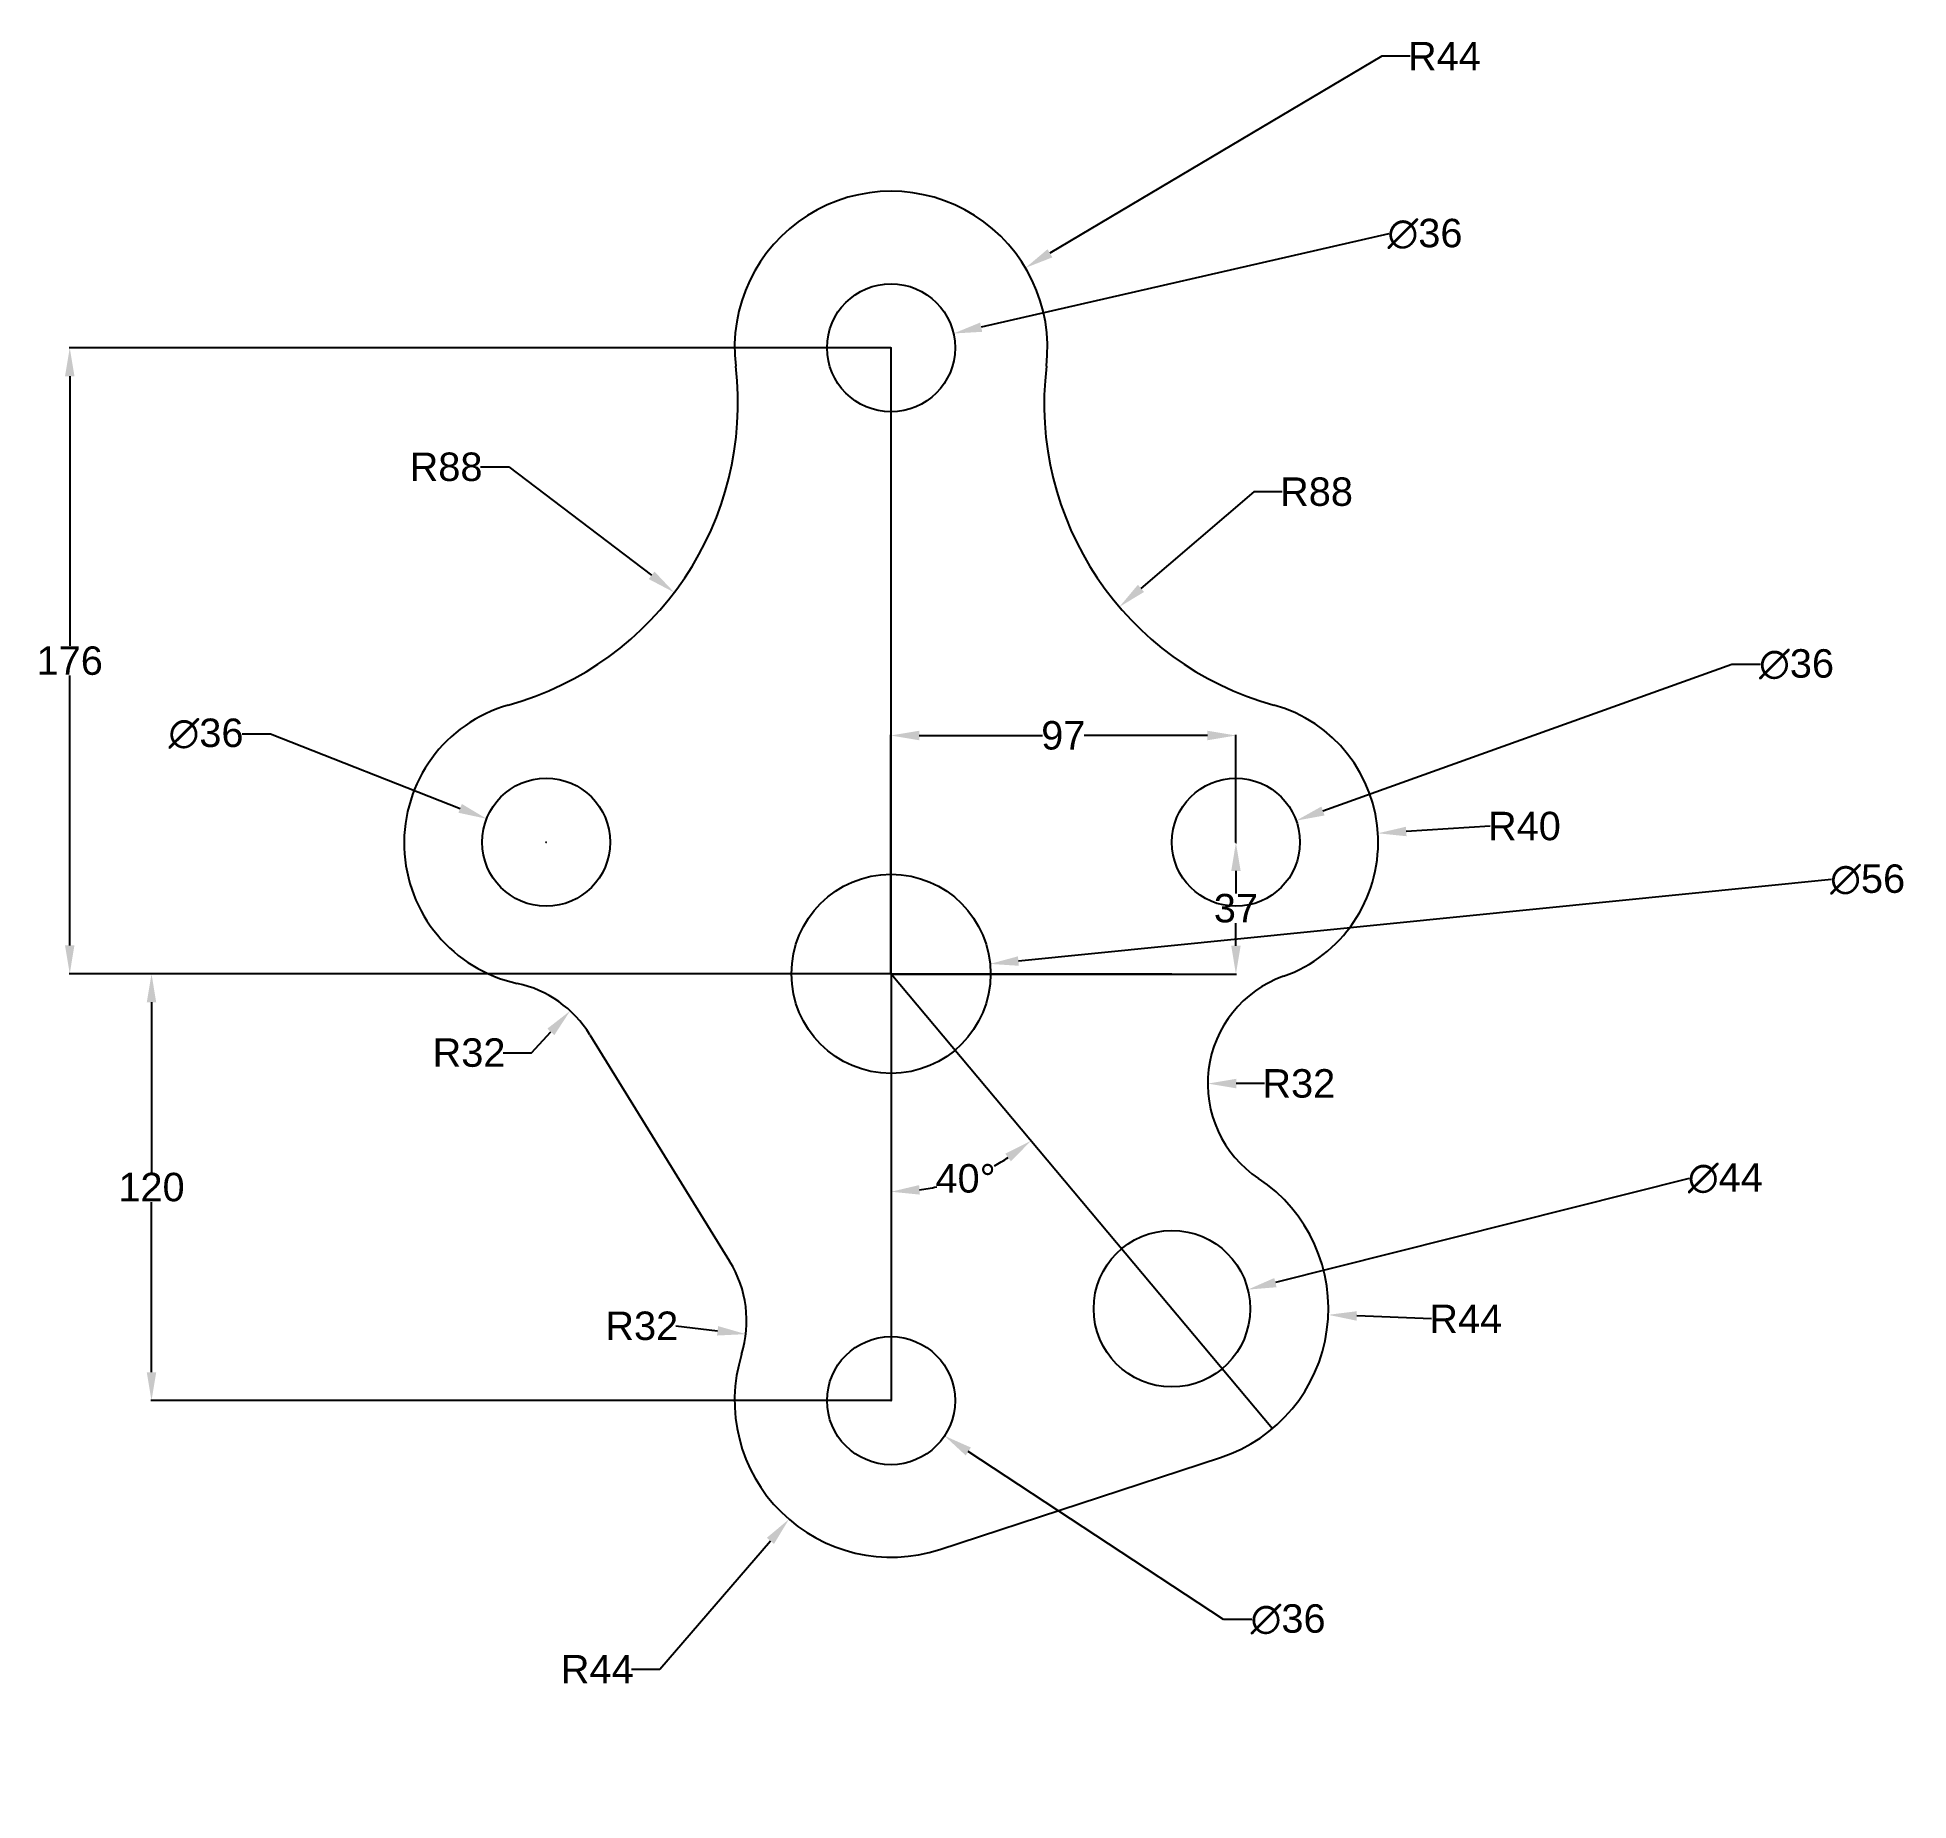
# Model space of a CAD drawing. Header units: millimetres. Extents: x 11 to 537, y 81 to 577.
import ezdxf

# ---------------------------------------------------------------- set-up
doc = ezdxf.new("R2010")
doc.units = ezdxf.units.MM
doc.header["$MEASUREMENT"] = 0
doc.styles.get("Standard").update_dxf_attribs({"font": 'arial.ttf'})
doc.dimstyles.get("Standard").update_dxf_attribs({"dimtxt": 8, "dimasz": 8, "dimexe": 0.18, "dimexo": 0.0625, "dimgap": 0.09, "dimtad": 0, "dimtih": 1, "dimtoh": 1, "dimdec": 0, "dimzin": 0, "dimdsep": 46, "dimtxsty": 'Standard', "dimcen": 0.09, "dimadec": 0, "dimazin": 0, "dimtfac": 1, "dimtdec": 0, "dimtofl": 0, "dimtmove": 0, "dimatfit": 3, "dimfxl": 1, "dimtolj": 1, "dimtzin": 0, "dimarcsym": 0})

# ---------------------------------------------------------------- blocks, each defined once
blk = doc.blocks.new('*D2')
at = {"color": 0, "lineweight": -2, "transparency": 16777216}
for p, q in [((250.94, 489.5), (19.82, 489.5)), ((20, 481.5), (20, 405.67)), ((20, 321.5), (20, 397.33)), ((250.94, 313.5), (19.82, 313.5))]:
    blk.add_line(p, q, dxfattribs=at)
at = {"color": 0, "transparency": 16777216}
for points in [[(18.67, 481.5), (21.33, 481.5), (20, 489.5)], [(18.67, 321.5), (21.33, 321.5), (20, 313.5)]]:
    blk.add_solid(points, dxfattribs=at)
at = {"layer": 'Defpoints', "color": 0, "transparency": 16777216}
for p in [(251, 489.5), (20, 313.5), (251, 313.5)]:
    blk.add_point(p, dxfattribs=at)
at = {"color": 0, "transparency": 16777216, "insert": (20, 401.5), "char_height": 8, "attachment_point": 5}
blk.add_mtext('\\A1;176', dxfattribs=at)
blk = doc.blocks.new('*D3')
at = {"color": 0, "lineweight": -2, "transparency": 16777216}
for p, q in [((250.94, 313.5), (42.82, 313.5)), ((43, 305.5), (43, 257.67)), ((43, 201.5), (43, 249.33)), ((250.94, 193.5), (42.82, 193.5))]:
    blk.add_line(p, q, dxfattribs=at)
at = {"color": 0, "transparency": 16777216}
for points in [[(41.67, 305.5), (44.33, 305.5), (43, 313.5)], [(41.67, 201.5), (44.33, 201.5), (43, 193.5)]]:
    blk.add_solid(points, dxfattribs=at)
at = {"layer": 'Defpoints', "color": 0, "transparency": 16777216}
for p in [(43, 313.5), (251, 313.5), (251, 193.5)]:
    blk.add_point(p, dxfattribs=at)
at = {"color": 0, "transparency": 16777216, "insert": (43, 253.5), "char_height": 8, "attachment_point": 5}
blk.add_mtext('\\A1;120', dxfattribs=at)
blk = doc.blocks.new('*D4')
at = {"color": 0, "lineweight": -2, "transparency": 16777216}
for p, q in [((515.5, 340), (286.82, 317.09)), ((250.91, 313.5), (251.09, 313.5)), ((251, 313.41), (251, 313.59))]:
    blk.add_line(p, q, dxfattribs=at)
at = {"color": 0, "transparency": 16777216}
blk.add_solid([(286.69, 318.42), (286.95, 315.76), (278.86, 316.29)], dxfattribs=at)
at = {"layer": 'Defpoints', "color": 0, "transparency": 16777216}
for p in [(278.86, 316.29), (223.14, 310.71)]:
    blk.add_point(p, dxfattribs=at)
at = {"color": 0, "transparency": 16777216, "insert": (525.67, 340), "char_height": 8, "attachment_point": 5}
blk.add_mtext('\\A1;∅56', dxfattribs=at)
blk = doc.blocks.new('*D5')
at = {"color": 0, "lineweight": -2, "transparency": 16777216}
for p, q in [((487.5, 400.5), (372.48, 359.27)), ((495.5, 400.5), (487.5, 400.5)), ((347.91, 350.5), (348.09, 350.5)), ((348, 350.41), (348, 350.59))]:
    blk.add_line(p, q, dxfattribs=at)
at = {"color": 0, "transparency": 16777216}
blk.add_solid([(372.03, 360.53), (372.93, 358.02), (364.94, 356.57)], dxfattribs=at)
at = {"layer": 'Defpoints', "color": 0, "transparency": 16777216}
for p in [(364.94, 356.57), (331.06, 344.43)]:
    blk.add_point(p, dxfattribs=at)
at = {"color": 0, "transparency": 16777216, "insert": (505.67, 400.5), "char_height": 8, "attachment_point": 5}
blk.add_mtext('\\A1;∅36', dxfattribs=at)
blk = doc.blocks.new('*D6')
at = {"color": 0, "lineweight": -2, "transparency": 16777216}
for p, q in [((475.5, 256), (359.09, 226.68)), ((329.91, 219.35), (330.09, 219.35)), ((330, 219.26), (330, 219.44))]:
    blk.add_line(p, q, dxfattribs=at)
at = {"color": 0, "transparency": 16777216}
blk.add_solid([(358.77, 227.97), (359.42, 225.39), (351.33, 224.72)], dxfattribs=at)
at = {"layer": 'Defpoints', "color": 0, "transparency": 16777216}
for p in [(351.33, 224.72), (308.67, 213.98)]:
    blk.add_point(p, dxfattribs=at)
at = {"color": 0, "transparency": 16777216, "insert": (485.66, 256), "char_height": 8, "attachment_point": 5}
blk.add_mtext('\\A1;∅44', dxfattribs=at)
blk = doc.blocks.new('*D7')
at = {"color": 0, "lineweight": -2, "transparency": 16777216}
for p, q in [((250.91, 193.5), (251.09, 193.5)), ((251, 193.41), (251, 193.59)), ((344.5, 132), (272.72, 179.21)), ((352.5, 132), (344.5, 132))]:
    blk.add_line(p, q, dxfattribs=at)
at = {"color": 0, "transparency": 16777216}
blk.add_solid([(273.45, 180.33), (271.99, 178.1), (266.04, 183.61)], dxfattribs=at)
at = {"layer": 'Defpoints', "color": 0, "transparency": 16777216}
for p in [(235.96, 203.39), (266.04, 183.61)]:
    blk.add_point(p, dxfattribs=at)
at = {"color": 0, "transparency": 16777216, "insert": (362.67, 132), "char_height": 8, "attachment_point": 5}
blk.add_mtext('\\A1;∅36', dxfattribs=at)
blk = doc.blocks.new('*D8')
at = {"color": 0, "lineweight": -2, "transparency": 16777216}
for p, q in [((391, 521.5), (276.35, 495.29)), ((250.91, 489.5), (251.09, 489.5)), ((251, 489.41), (251, 489.59))]:
    blk.add_line(p, q, dxfattribs=at)
at = {"color": 0, "transparency": 16777216}
blk.add_solid([(276.05, 496.59), (276.64, 493.99), (268.55, 493.51)], dxfattribs=at)
at = {"layer": 'Defpoints', "color": 0, "transparency": 16777216}
for p in [(268.55, 493.51), (233.45, 485.49)]:
    blk.add_point(p, dxfattribs=at)
at = {"color": 0, "transparency": 16777216, "insert": (401.17, 521.5), "char_height": 8, "attachment_point": 5}
blk.add_mtext('\\A1;∅36', dxfattribs=at)
blk = doc.blocks.new('*D9')
at = {"color": 0, "lineweight": -2, "transparency": 16777216}
for p, q in [((389, 571.5), (295.7, 516.06)), ((397, 571.5), (389, 571.5)), ((250.91, 489.5), (251.09, 489.5)), ((251, 489.41), (251, 489.59))]:
    blk.add_line(p, q, dxfattribs=at)
at = {"color": 0, "transparency": 16777216}
blk.add_solid([(295.02, 517.21), (296.38, 514.92), (288.83, 511.98)], dxfattribs=at)
at = {"layer": 'Defpoints', "color": 0, "transparency": 16777216}
for p in [(288.83, 511.98), (251, 489.5)]:
    blk.add_point(p, dxfattribs=at)
at = {"color": 0, "transparency": 16777216, "insert": (406.63, 571.5), "char_height": 8, "attachment_point": 5}
blk.add_mtext('\\A1;R44', dxfattribs=at)
blk = doc.blocks.new('*D10')
at = {"color": 0, "lineweight": -2, "transparency": 16777216}
for p, q in [((353, 449), (321.29, 421.86)), ((361, 449), (353, 449))]:
    blk.add_line(p, q, dxfattribs=at)
at = {"color": 0, "transparency": 16777216}
blk.add_solid([(320.43, 422.88), (322.16, 420.85), (315.22, 416.66)], dxfattribs=at)
at = {"layer": 'Defpoints', "color": 0, "transparency": 16777216}
for p in [(382.07, 473.88), (315.22, 416.66)]:
    blk.add_point(p, dxfattribs=at)
at = {"color": 0, "transparency": 16777216, "insert": (370.66, 449), "char_height": 8, "attachment_point": 5}
blk.add_mtext('\\A1;R88', dxfattribs=at)
blk = doc.blocks.new('*D11')
at = {"color": 0, "lineweight": -2, "transparency": 16777216}
for p, q in [((419.5, 355), (395.91, 353.52)), ((347.91, 350.5), (348.09, 350.5)), ((348, 350.41), (348, 350.59))]:
    blk.add_line(p, q, dxfattribs=at)
at = {"color": 0, "transparency": 16777216}
blk.add_solid([(395.82, 354.85), (395.99, 352.18), (387.92, 353.01)], dxfattribs=at)
at = {"layer": 'Defpoints', "color": 0, "transparency": 16777216}
for p in [(387.92, 353.01), (348, 350.5)]:
    blk.add_point(p, dxfattribs=at)
at = {"color": 0, "transparency": 16777216, "insert": (429.13, 355), "char_height": 8, "attachment_point": 5}
blk.add_mtext('\\A1;R40', dxfattribs=at)
blk = doc.blocks.new('*D12')
at = {"color": 0, "lineweight": -2, "transparency": 16777216}
blk.add_line((356.07, 282.64), (348.07, 282.64), dxfattribs=at)
at = {"color": 0, "transparency": 16777216}
blk.add_solid([(348.07, 283.98), (348.07, 281.31), (340.07, 282.64)], dxfattribs=at)
at = {"layer": 'Defpoints', "color": 0, "transparency": 16777216}
for p in [(340.07, 282.64), (372.07, 282.64)]:
    blk.add_point(p, dxfattribs=at)
at = {"color": 0, "transparency": 16777216, "insert": (365.68, 282.64), "char_height": 8, "attachment_point": 5}
blk.add_mtext('\\A1;R32', dxfattribs=at)
blk = doc.blocks.new('*D13')
at = {"color": 0, "lineweight": -2, "transparency": 16777216}
for p, q in [((329.91, 219.35), (330.09, 219.35)), ((330, 219.26), (330, 219.44)), ((403, 216.5), (381.96, 217.32))]:
    blk.add_line(p, q, dxfattribs=at)
at = {"color": 0, "transparency": 16777216}
blk.add_solid([(382.01, 218.65), (381.91, 215.99), (373.97, 217.63)], dxfattribs=at)
at = {"layer": 'Defpoints', "color": 0, "transparency": 16777216}
for p in [(330, 219.35), (373.97, 217.63)]:
    blk.add_point(p, dxfattribs=at)
at = {"color": 0, "transparency": 16777216, "insert": (412.63, 216.5), "char_height": 8, "attachment_point": 5}
blk.add_mtext('\\A1;R44', dxfattribs=at)
blk = doc.blocks.new('*D14')
at = {"color": 0, "lineweight": -2, "transparency": 16777216}
for p, q in [((250.91, 193.5), (251.09, 193.5)), ((251, 193.41), (251, 193.59)), ((186, 118), (217.07, 154.09)), ((178, 118), (186, 118))]:
    blk.add_line(p, q, dxfattribs=at)
at = {"color": 0, "transparency": 16777216}
blk.add_solid([(216.06, 154.96), (218.08, 153.22), (222.29, 160.16)], dxfattribs=at)
at = {"layer": 'Defpoints', "color": 0, "transparency": 16777216}
for p in [(251, 193.5), (222.29, 160.16)]:
    blk.add_point(p, dxfattribs=at)
at = {"color": 0, "transparency": 16777216, "insert": (168.37, 118), "char_height": 8, "attachment_point": 5}
blk.add_mtext('\\A1;R44', dxfattribs=at)
blk = doc.blocks.new('*D15')
at = {"color": 0, "lineweight": -2, "transparency": 16777216}
blk.add_line((190.5, 214.5), (202.22, 213.13), dxfattribs=at)
at = {"color": 0, "transparency": 16777216}
blk.add_solid([(202.37, 214.46), (202.06, 211.81), (210.16, 212.21)], dxfattribs=at)
at = {"layer": 'Defpoints', "color": 0, "transparency": 16777216}
for p in [(178.38, 215.91), (210.16, 212.21)]:
    blk.add_point(p, dxfattribs=at)
at = {"color": 0, "transparency": 16777216, "insert": (180.89, 214.5), "char_height": 8, "attachment_point": 5}
blk.add_mtext('\\A1;R32', dxfattribs=at)
blk = doc.blocks.new('*D16')
at = {"color": 0, "lineweight": -2, "transparency": 16777216}
for p, q in [((149.91, 291.31), (155.33, 297.2)), ((141.91, 291.31), (149.91, 291.31))]:
    blk.add_line(p, q, dxfattribs=at)
at = {"color": 0, "transparency": 16777216}
blk.add_solid([(154.35, 298.1), (156.31, 296.29), (160.75, 303.08)], dxfattribs=at)
at = {"layer": 'Defpoints', "color": 0, "transparency": 16777216}
for p in [(160.75, 303.08), (139.06, 279.55)]:
    blk.add_point(p, dxfattribs=at)
at = {"color": 0, "transparency": 16777216, "insert": (132.3, 291.31), "char_height": 8, "attachment_point": 5}
blk.add_mtext('\\A1;R32', dxfattribs=at)
blk = doc.blocks.new('*D17')
at = {"color": 0, "lineweight": -2, "transparency": 16777216}
for p, q in [((135.5, 456), (143.5, 456)), ((143.5, 456), (183.66, 425.53))]:
    blk.add_line(p, q, dxfattribs=at)
at = {"color": 0, "transparency": 16777216}
blk.add_solid([(184.47, 426.59), (182.86, 424.47), (190.04, 420.7)], dxfattribs=at)
at = {"layer": 'Defpoints', "color": 0, "transparency": 16777216}
for p in [(119.93, 473.88), (190.04, 420.7)]:
    blk.add_point(p, dxfattribs=at)
at = {"color": 0, "transparency": 16777216, "insert": (125.84, 456), "char_height": 8, "attachment_point": 5}
blk.add_mtext('\\A1;R88', dxfattribs=at)
blk = doc.blocks.new('*D18')
at = {"color": 0, "lineweight": -2, "transparency": 16777216}
for start, end in [(298.3085, 302.5121), (277.4879, 282.1119)]:
    blk.add_arc((251, 313.5), 61.26, start, end, dxfattribs=at)
at = {"color": 0, "transparency": 16777216}
for points in [[(283.14, 262.92), (284.71, 260.77), (290.38, 266.57)], [(259.07, 251.43), (258.9, 254.1), (251, 252.24)]]:
    blk.add_solid(points, dxfattribs=at)
at = {"layer": 'Defpoints', "color": 0, "transparency": 16777216}
for p in [(251, 313.5), (251, 313.5), (265.13, 253.89), (251, 193.5), (446.03, 81.08)]:
    blk.add_point(p, dxfattribs=at)
at = {"color": 0, "transparency": 16777216, "insert": (271.95, 255.94), "char_height": 8, "attachment_point": 5}
blk.add_mtext('\\A1;40°', dxfattribs=at)
blk = doc.blocks.new('*D19')
at = {"color": 0, "lineweight": -2, "transparency": 16777216}
for p, q in [((68.5, 381), (76.5, 381)), ((76.5, 381), (129.81, 360.02)), ((153.91, 350.5), (154.09, 350.5)), ((154, 350.41), (154, 350.59))]:
    blk.add_line(p, q, dxfattribs=at)
at = {"color": 0, "transparency": 16777216}
blk.add_solid([(130.29, 361.26), (129.32, 358.78), (137.25, 357.09)], dxfattribs=at)
at = {"layer": 'Defpoints', "color": 0, "transparency": 16777216}
for p in [(137.25, 357.09), (170.75, 343.91)]:
    blk.add_point(p, dxfattribs=at)
at = {"color": 0, "transparency": 16777216, "insert": (58.33, 381), "char_height": 8, "attachment_point": 5}
blk.add_mtext('\\A1;∅36', dxfattribs=at)
blk = doc.blocks.new('*D20')
at = {"color": 0, "lineweight": -2, "transparency": 16777216}
for p, q in [((250.91, 313.56), (250.91, 380.68)), ((258.91, 380.5), (293.64, 380.5)), ((340, 380.5), (305.27, 380.5)), ((348, 350.47), (348, 380.68))]:
    blk.add_line(p, q, dxfattribs=at)
at = {"color": 0, "transparency": 16777216}
for points in [[(258.91, 381.83), (258.91, 379.17), (250.91, 380.5)], [(340, 381.83), (340, 379.17), (348, 380.5)]]:
    blk.add_solid(points, dxfattribs=at)
at = {"layer": 'Defpoints', "color": 0, "transparency": 16777216}
for p in [(348, 380.5), (348, 350.41), (250.91, 313.5)]:
    blk.add_point(p, dxfattribs=at)
at = {"color": 0, "transparency": 16777216, "insert": (299.45, 380.5), "char_height": 8, "attachment_point": 5}
blk.add_mtext('\\A1;97', dxfattribs=at)
blk = doc.blocks.new('*D21')
at = {"color": 0, "lineweight": -2, "transparency": 16777216}
for p, q in [((348.06, 350.41), (348.18, 350.41)), ((348, 342.41), (348, 336.09)), ((348, 321.41), (348, 327.73)), ((251.06, 313.41), (348.18, 313.41))]:
    blk.add_line(p, q, dxfattribs=at)
at = {"color": 0, "transparency": 16777216}
for points in [[(346.67, 342.41), (349.33, 342.41), (348, 350.41)], [(346.67, 321.41), (349.33, 321.41), (348, 313.41)]]:
    blk.add_solid(points, dxfattribs=at)
at = {"layer": 'Defpoints', "color": 0, "transparency": 16777216}
for p in [(348, 350.41), (251, 313.41), (348, 313.41)]:
    blk.add_point(p, dxfattribs=at)
at = {"color": 0, "transparency": 16777216, "insert": (348, 331.91), "char_height": 8, "attachment_point": 5}
blk.add_mtext('\\A1;37', dxfattribs=at)

msp = doc.modelspace()

# ---------------------------------------------------------------- linework, layer by layer
for p, q in [((251, 313.5), (251, 489.5)), ((251, 313.5), (251, 193.5)), ((251, 313.5), (330, 313.5)), ((251, 313.5), (358.28, 185.65)), ((166.29, 296.37), (205.6, 232.73)), ((264.68, 151.68), (343.68, 177.53))]:
    msp.add_line(p, q)
for centre, radius in [((251, 489.5), 18), ((154, 350.5), 18), ((348, 350.5), 18), ((251, 313.5), 28), ((330, 219.35), 22), ((251, 193.5), 18)]:
    msp.add_circle(centre, radius)
for centre, radius, start, end in [((251, 489.5), 44, 353.2048, 186.7952), ((119.93, 473.88), 88, 285.4379, 6.7952), ((382.07, 473.88), 88, 173.2048, 254.5621), ((154.4, 350.25), 40.35, 105.8924, 257.7604), ((348, 350.5), 40, 289.5326, 74.5621), ((139.06, 279.55), 32, 31.7092, 77.7604), ((372.07, 282.64), 32, 109.5326, 236.3864), ((330, 219.35), 44, 288.1198, 56.3864), ((178.38, 215.91), 32, 342.8487, 31.7092), ((251, 193.5), 44, 162.8487, 288.1198)]:
    msp.add_arc(centre, radius, start, end)

# ---------------------------------------------------------------- dimensions: what is measured, and where the dimension line sits
at = {"color": 40, "true_color": 0xf8d731}
for center, mpoint, picture, middle in [((251, 489.5), (288.83, 511.98), '*D9', (406.63, 571.5)), ((119.93, 473.88), (190.04, 420.7), '*D17', (125.84, 456)), ((382.07, 473.88), (315.22, 416.66), '*D10', (370.66, 449)), ((348, 350.5), (387.92, 353.01), '*D11', (419.5, 355)), ((330, 219.35), (373.97, 217.63), '*D13', (403, 216.5)), ((251, 193.5), (222.29, 160.16), '*D14', (168.37, 118))]:
    dim = msp.add_radius_dim(center=center, mpoint=mpoint, dimstyle='Standard', dxfattribs=at)
    dim.commit()
    dim.dimension.update_dxf_attribs({"geometry": picture, "text_midpoint": middle, "dimtype": 164})
for p1, p2, picture, middle in [((233.45, 485.49), (268.55, 493.51), '*D8', (391, 521.5)), ((331.06, 344.43), (364.94, 356.57), '*D5', (505.67, 400.5)), ((170.75, 343.91), (137.25, 357.09), '*D19', (58.33, 381)), ((223.14, 310.71), (278.86, 316.29), '*D4', (515.5, 340)), ((308.67, 213.98), (351.33, 224.72), '*D6', (475.5, 256)), ((235.96, 203.39), (266.04, 183.61), '*D7', (362.67, 132))]:
    dim = msp.add_diameter_dim_2p(p1=p1, p2=p2, dimstyle='Standard', dxfattribs=at)
    dim.commit()
    dim.dimension.update_dxf_attribs({"geometry": picture, "text_midpoint": middle, "dimtype": 163})
dim = msp.add_linear_dim(base=(20, 313.5), p1=(251, 489.5), p2=(251, 313.5), angle=90, dimstyle='Standard', dxfattribs=at)
dim.commit()
dim.dimension.update_dxf_attribs({"geometry": '*D2', "text_midpoint": (20, 401.5)})
dim = msp.add_linear_dim(base=(348, 380.5), p1=(250.91, 313.5), p2=(348, 350.41), dimstyle='Standard', dxfattribs=at)
dim.commit()
dim.dimension.update_dxf_attribs({"geometry": '*D20', "text_midpoint": (299.45, 380.5)})
at = {"color": 11, "true_color": 0xf27172}
for base, p1, p2, picture, middle in [((348, 313.41), (348, 350.41), (251, 313.41), '*D21', (348, 331.91)), ((43, 313.5), (251, 193.5), (251, 313.5), '*D3', (43, 253.5))]:
    dim = msp.add_linear_dim(base=base, p1=p1, p2=p2, angle=90, dimstyle='Standard', dxfattribs=at)
    dim.commit()
    dim.dimension.update_dxf_attribs({"geometry": picture, "text_midpoint": middle})
dim = msp.add_angular_dim_2l(base=(265.13, 253.89), line1=((251, 313.5), (446.03, 81.08)), line2=((251, 313.5), (251, 193.5)), dimstyle='Standard', dxfattribs=at)
dim.commit()
dim.dimension.update_dxf_attribs({"geometry": '*D18', "text_midpoint": (271.95, 255.94)})
for center, mpoint, picture, middle in [((139.06, 279.55), (160.75, 303.08), '*D16', (132.3, 291.31)), ((372.07, 282.64), (340.07, 282.64), '*D12', (365.68, 282.64)), ((178.38, 215.91), (210.16, 212.21), '*D15', (190.5, 214.5))]:
    dim = msp.add_radius_dim(center=center, mpoint=mpoint, dimstyle='Standard', dxfattribs=at)
    dim.commit()
    dim.dimension.update_dxf_attribs({"geometry": picture, "text_midpoint": middle, "dimtype": 164})

doc.saveas('drawing.dxf')
